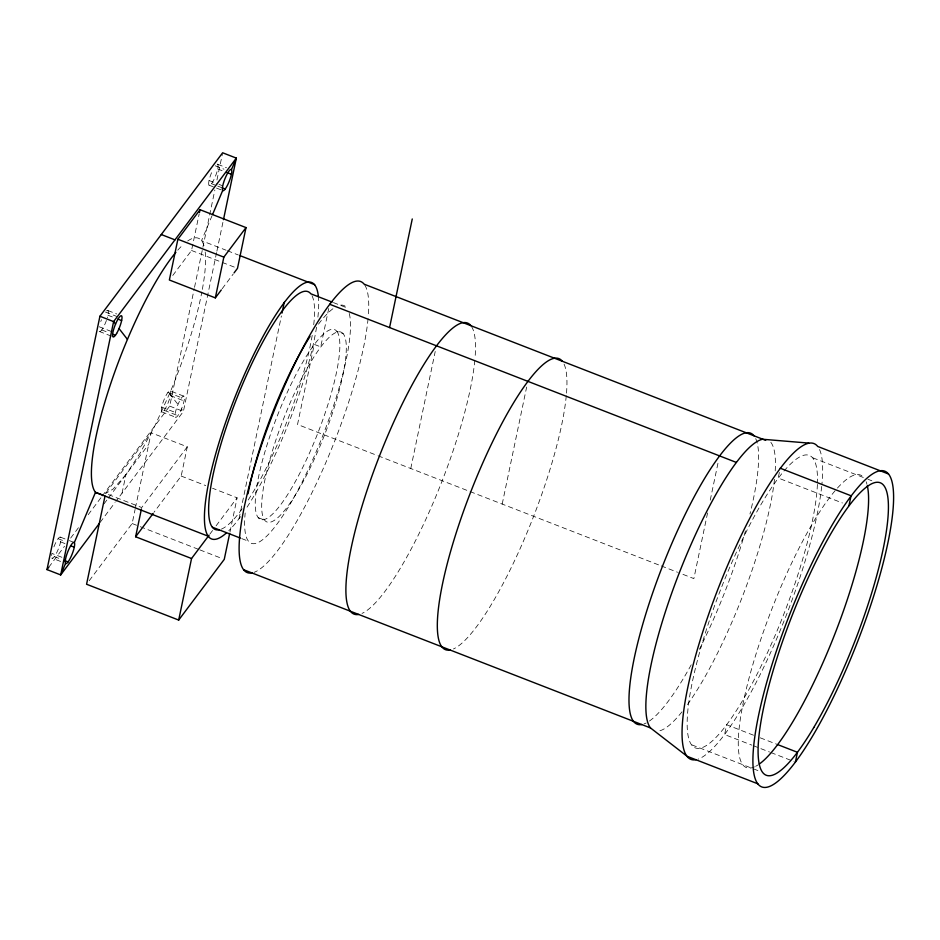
<?xml version="1.0" encoding="UTF-8"?>
<svg xmlns="http://www.w3.org/2000/svg" width="940" height="940" viewBox="0 0 940 940"><rect width="100%" height="100%" fill="white"/><g stroke="black" fill="none" stroke-linecap="round" stroke-linejoin="round"><path stroke-width="0.7" stroke-dasharray="4.7 3.53" d="M122.047 493.183L125.913 474.688L140.236 452.939L155.135 425.291L169.576 393.649A137.651 29.716 -68.7 0 0 201.841 292.093M89.206 580.744L132.152 523.545L135.102 509.421M135.395 508.011L151.117 432.764L187.295 446.829L181.185 476.051L154.019 512.241M172.772 275.467L191.537 250.475L199.174 213.932M102.225 496.026L169.717 406.115L194.228 288.756M194.533 287.323L202.605 248.677M202.899 247.255L214.861 189.998M216.952 179.987L222.334 154.219M216.588 252.578L183.406 411.438L115.914 501.349M216.893 251.145L223.168 221.088M229.947 532.169L237.115 497.812L212.569 488.26M239.042 518.692L281.401 315.934M328.741 308.508L320.716 346.884L314.265 344.381L297.534 424.469L376.658 455.242M410.768 468.508L435.22 351.478M502.195 504.063L526.647 387.045M707.573 512.958L693.861 578.605L678.903 572.789M710.252 500.115L718.607 460.154M779.377 472.421L778.202 478.014L842.416 502.982M212.111 215.577L201.536 240.663L226.07 250.204M222.145 288.791L233.238 274.022M48.751 567.266L64.531 546.246M70.665 538.068L78.561 527.563M88.196 514.709L101.344 497.201M187.295 446.829L141.728 507.541L105.538 493.465L151.117 432.764M103.999 503.875L107.513 499.199M108.382 498.036L148.696 444.338M100.133 522.37L115.033 502.524M209.961 534.002L212.581 530.501M216.094 525.824L237.115 497.812M125.913 474.688L113.117 489.07L105.538 493.465M217.775 164.324L226.481 167.72M215.26 165.792L223.967 169.177M217.728 168.965L222.698 170.904M209.056 180.515L217.763 183.899M219.008 184.393L222.745 185.838M211.512 183.688L216.494 185.626M217.739 186.108L222.721 188.047M208.997 185.157L215.225 187.577M216.47 188.059L222.686 190.479M812.912 457.851L863.954 477.708A156.992 33.899 -68.7 0 0 769.555 615.03A156.992 33.899 -68.7 0 0 754.468 766.864M867.902 479.236L871.862 480.775M227.433 250.745L238.337 254.987M333.418 302.598L346.719 307.756A127.652 27.566 -68.7 0 0 339.974 305.23M191.537 250.475L234.788 267.289M336.802 331.291A101.919 22.008 -68.7 0 1 291.412 488.459A101.919 22.008 -68.7 0 1 264.387 453.668A101.919 22.008 -68.7 0 1 336.802 331.291L343.253 333.806A101.919 22.008 -68.7 0 1 297.863 490.974A101.919 22.008 -68.7 0 1 270.838 456.182A101.919 22.008 -68.7 0 1 343.253 333.806M107.983 310.588L116.701 313.972M105.468 312.045L117.911 316.886M107.936 315.229L114.163 317.649M99.264 326.779L111.707 331.62M101.731 329.952L109.193 332.854M99.205 331.409L111.66 336.25M378.021 455.782L659.868 565.387M661.231 565.915L677.54 572.26M170.422 390.97A11.386 2.456 -68.7 0 1 165.358 408.536A11.386 2.456 -68.7 0 1 162.338 404.647A11.386 2.456 -68.7 0 1 170.422 390.97L184.111 396.292A11.386 2.456 -68.7 0 1 179.047 413.859A11.386 2.456 -68.7 0 1 176.027 409.969A11.386 2.456 -68.7 0 1 184.111 396.292M167.907 392.438L181.596 397.761M170.375 395.611L184.064 400.934M169.717 406.115L183.406 411.438L181.467 408.959M161.704 407.161L175.392 412.484M164.171 410.334L177.86 415.656M161.645 411.802L175.345 417.125M181.185 476.051L205.743 485.604M258.265 517.658L264.716 520.161M753.516 735.209L726.655 724.752L724.611 734.551L751.836 745.138M760.237 737.818L777.697 744.609M241.709 538.596L248.348 541.182M753.198 745.667L769.543 752.024M770.894 752.552L794.042 761.553M132.152 523.545L138.92 526.177M140.272 526.706L198.528 549.36M199.879 549.888L221.546 558.313M691.946 744.915L752.212 768.356M753.528 768.861L758.792 770.918M60.642 537.234L68.103 540.136M69.349 540.618L74.331 542.556M58.116 538.691L65.588 541.593M60.583 541.875L65.565 543.802M61.875 557.291L51.912 553.425A11.386 2.456 -68.7 0 0 51.583 555.54M54.379 556.597L61.852 559.5M60.571 561.45L51.864 558.054A11.386 2.456 -68.7 0 0 58.374 548.972A11.386 2.456 -68.7 0 0 60.266 536.999A11.386 2.456 -68.7 0 0 53.427 548.173M169.576 393.649L177.989 404.459M217.175 164.101A11.386 2.456 -68.7 0 1 215.507 176.074A11.386 2.456 -68.7 0 1 208.868 184.922A11.386 2.456 -68.7 0 1 212.839 169.882M106.525 310.858A11.386 2.456 -68.7 0 1 107.301 317.744M106.42 320.47A11.386 2.456 -68.7 0 1 101.179 330.633A11.386 2.456 -68.7 0 1 98.923 328.894M100.78 321.527A11.386 2.456 -68.7 0 1 101.485 319.671M817.4 484.394A156.992 33.899 -68.7 0 1 716.973 736.384A156.992 33.899 -68.7 0 1 722.555 584.739A156.992 33.899 -68.7 0 1 817.459 482.855M819.539 449.543A169.459 36.59 -68.7 0 1 821.936 483.912M821.678 486.45A169.459 36.59 -68.7 0 1 770.436 652.948A169.459 36.59 -68.7 0 1 698.126 759.132M866.139 481.715A156.992 33.899 -68.7 0 1 866.974 484.323M758.004 764.937A156.992 33.899 -68.7 0 1 755.619 766.323M770.847 442.352A156.181 33.723 -68.7 0 1 775.148 471.915M774.49 479.329A156.181 33.723 -68.7 0 1 686.517 705.893M681.97 711.839A156.181 33.723 -68.7 0 1 658.74 731.038M364.755 285.032A156.181 33.723 -68.7 0 1 368.21 317.027M368.057 318.707A156.181 33.723 -68.7 0 1 321.468 472.538A156.181 33.723 -68.7 0 1 254.141 572.307M471.539 326.568A156.181 33.723 -68.7 0 1 474.982 358.563M474.829 360.231A156.181 33.723 -68.7 0 1 429.063 512.241A156.181 33.723 -68.7 0 1 362.018 613.397M564.059 364.121A156.181 33.723 -68.7 0 1 566.421 394.119M566.268 395.799A156.181 33.723 -68.7 0 1 520.49 547.809A156.181 33.723 -68.7 0 1 453.444 648.952M755.713 438.651A156.181 33.723 -68.7 0 1 749.967 514.015M745.467 530.982A156.181 33.723 -68.7 0 1 699.372 649.317M691.217 664.827A156.181 33.723 -68.7 0 1 647.413 722.308M646.238 722.954A156.181 33.723 -68.7 0 1 644.006 723.929M349.245 313.431A127.652 27.566 -68.7 0 1 299.355 487.484A127.652 27.566 -68.7 0 1 245.175 512.97M318.495 324.159A127.652 27.566 -68.7 0 1 334.252 307.791M311.998 295.689A127.652 27.566 -68.7 0 1 313.596 325.792M312.209 335.369A127.652 27.566 -68.7 0 1 247.608 500.926M242.179 508.81A127.652 27.566 -68.7 0 1 220.242 529.514M187.659 241.004A137.651 29.716 -68.7 0 1 204.391 247.302M205.19 251.979A137.651 29.716 -68.7 0 1 202.124 290.566M177.754 250.158A137.651 29.716 -68.7 0 1 183.065 244.717M318.319 295.983A137.651 29.716 -68.7 0 1 317.849 317.626M316.545 327.19A137.651 29.716 -68.7 0 1 245.281 509.856M240.57 516.624A137.651 29.716 -68.7 0 1 228.808 530.677"/><path stroke-width="1.41" d="M99.264 523.533L60.689 574.916L47 569.593L99.922 316.263L222.639 152.785L236.328 158.108L223.473 219.655M105.01 496.038L86.574 584.245L178.694 620.071L224.261 559.37L229.642 533.603M234.084 272.882L237.491 268.346L246.01 227.586L200.055 209.714L177.883 239.242L169.364 280.002L215.331 297.874L221.3 289.931M199.468 212.522L200.055 209.714M209.079 535.165L191.549 558.513L135.619 536.764L141.435 508.928M215.331 297.874L223.838 257.125L246.01 227.586M178.694 620.071L191.549 558.513M282 313.067L284.244 302.351M389.571 327.555L412.261 218.961M795.405 762.082L797.449 752.294L777.697 744.609M848.996 505.544L851.041 495.756L780.247 468.214M65.553 563.377L60.689 574.916L113.611 321.598L236.328 158.108L231.463 169.647A11.386 2.456 -68.7 0 1 226.387 187.213A11.386 2.456 -68.7 0 1 223.368 183.324A11.386 2.456 -68.7 0 1 231.463 169.647M74.331 542.556A11.386 2.456 -68.7 0 0 66.235 556.233A11.386 2.456 -68.7 0 0 69.254 560.123A11.386 2.456 -68.7 0 0 74.331 542.556L95.481 492.36A137.651 29.716 -68.7 0 1 110.697 383.685A137.651 29.716 -68.7 0 1 175.886 252.308M212.675 214.25L222.686 190.479M47 569.593L48.751 567.266M135.619 536.764L153.15 513.416M808.776 443.093L762.61 439.25A156.181 33.723 -68.7 0 0 679.115 573.271A156.181 33.723 -68.7 0 0 650.504 727.948L687.14 756.312L757.945 783.843M102.742 495.098L95.481 492.36L208.609 536.364M226.434 172.349L231.416 174.288M222.721 188.047L225.212 189.011M888.511 473.995A169.459 36.59 -68.7 0 0 768.121 677.458A169.459 36.59 -68.7 0 0 813.053 735.303A169.459 36.59 -68.7 0 0 888.511 473.995L817.718 446.453A169.459 36.59 -68.7 0 0 718.184 588.499A169.459 36.59 -68.7 0 0 696.082 759.673M765.677 440.343L364.156 284.186A156.181 33.723 -68.7 0 0 272.424 415.104A156.181 33.723 -68.7 0 0 252.049 572.883M239.712 255.516L314.677 284.667M177.883 239.242L223.838 257.125M161.28 234.53L174.969 239.853M332.09 302.081L310.823 293.809A127.652 27.566 -68.7 0 0 235.846 400.804A127.652 27.566 -68.7 0 0 219.196 529.761M329.623 304.243L736.314 462.41M117.888 319.095L121.624 320.552M99.922 316.263L113.611 321.598L115.55 324.077M112.929 334.311L115.42 335.274M212.464 527.234L240.382 538.08M243.812 569.781L650.504 727.948M70.547 545.74L74.272 547.197M64.331 560.463L68.068 561.92M119.028 328.565L127.441 339.387M867.326 485.757A156.992 33.899 -68.7 0 1 835.19 633.172A156.992 33.899 -68.7 0 1 759.238 764.102M641.926 724.505A156.181 33.723 -68.7 0 1 662.3 566.726A156.181 33.723 -68.7 0 1 754.033 435.808M358.833 614.408A156.181 33.723 -68.7 0 1 379.208 456.629A156.181 33.723 -68.7 0 1 470.94 325.71M450.26 649.963A156.181 33.723 -68.7 0 1 470.635 492.184A156.181 33.723 -68.7 0 1 562.367 361.277M248.031 493.747A127.652 27.566 -68.7 0 1 309.988 336.52M226.258 533.074A137.651 29.716 -68.7 0 1 233.837 400.052A137.651 29.716 -68.7 0 1 318.319 295.983M813.793 727.478A156.992 33.899 -68.7 0 0 883.706 485.381A156.992 33.899 -68.7 0 0 772.175 673.886A156.992 33.899 -68.7 0 0 813.793 727.478M116.607 333.477A11.386 2.456 -68.7 0 0 121.671 315.911A11.386 2.456 -68.7 0 0 113.587 329.588A11.386 2.456 -68.7 0 0 116.607 333.477"/></g></svg>
